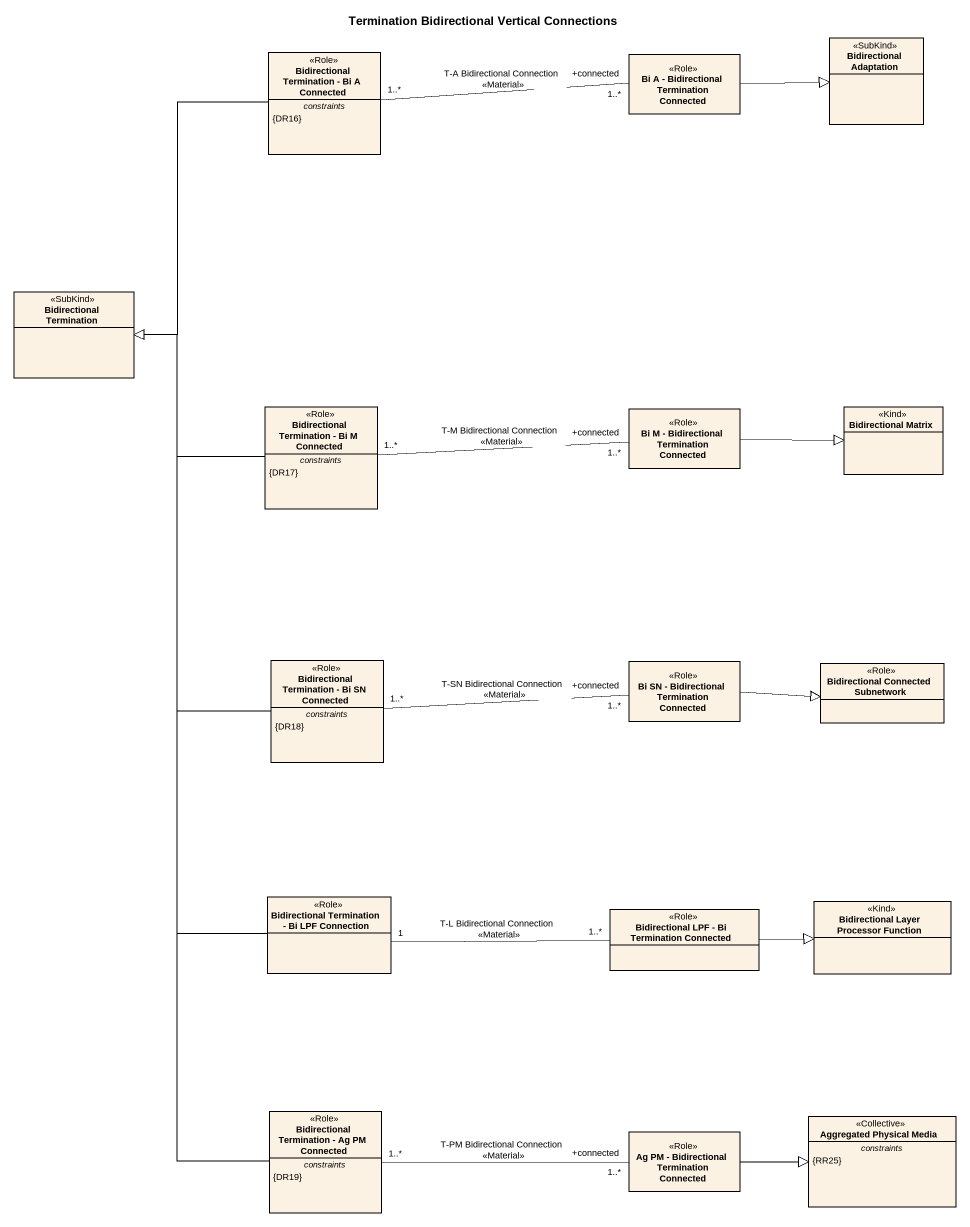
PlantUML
@startuml
title Termination Bidirectional Vertical Connections
hide circle
hide empty members
class "Bidirectional Termination - Bi A Connected" as Bidirectional_Termination <<Role>> {
  -- constraints --
  {DR16}
}
class "Bi A - Bidirectional Termination Connected" as Bi_A_Bidirectional <<Role>>
class "Bidirectional Adaptation" as Bidirectional_Adaptation <<SubKind>>
class "Bidirectional Termination" as Bidirectional_Termination_2 <<SubKind>>
class "Bidirectional Termination - Bi M Connected" as Bidirectional_Termination_3 <<Role>> {
  -- constraints --
  {DR17}
}
class "Bi M - Bidirectional Termination Connected" as Bi_M_Bidirectional <<Role>>
class "Bidirectional Matrix" as Bidirectional_Matrix <<Kind>>
class "Bidirectional Termination - Bi SN Connected" as Bidirectional_Termination_4 <<Role>> {
  -- constraints --
  {DR18}
}
class "Bi SN - Bidirectional Termination Connected" as Bi_SN_Bidirectional <<Role>>
class "Bidirectional Connected Subnetwork" as Bidirectional_Connected <<Role>>
class "Bidirectional Termination - Bi LPF Connection" as Bidirectional_Termination_5 <<Role>>
class "Bidirectional Layer Processor Function" as Bidirectional_Layer <<Kind>>
class "Bidirectional LPF - Bi Termination Connected" as Bidirectional_LPF_Bi <<Role>>
class "Bidirectional Termination - Ag PM Connected" as Bidirectional_Termination_6 <<Role>> {
  -- constraints --
  {DR19}
}
class "Ag PM - Bidirectional Termination Connected" as Ag_PM_Bidirectional <<Role>>
class "Aggregated Physical Media" as Aggregated_Physical_Media <<Collective>> {
  -- constraints --
  {RR25}
}
Bidirectional_Termination "1..*" -right- "+connected\n1..*" Bi_A_Bidirectional : T-A Bidirectional Connection\n<<Material>>
Bidirectional_Termination --|> Bidirectional_Termination_2
Bi_A_Bidirectional -right-|> Bidirectional_Adaptation
Bidirectional_Termination_3 -left-|> Bidirectional_Termination_2
Bidirectional_Termination_3 "1..*" -right- "+connected\n1..*" Bi_M_Bidirectional : T-M Bidirectional Connection\n<<Material>>
Bi_M_Bidirectional -right-|> Bidirectional_Matrix
Bidirectional_Termination_4 -up-|> Bidirectional_Termination_2
Bidirectional_Termination_4 "1..*" -right- "+connected\n1..*" Bi_SN_Bidirectional : T-SN Bidirectional Connection\n<<Material>>
Bi_SN_Bidirectional -right-|> Bidirectional_Connected
Bidirectional_Termination_5 -up-|> Bidirectional_Termination_2
Bidirectional_Termination_5 "1" -right- "1..*" Bidirectional_LPF_Bi : T-L Bidirectional Connection\n<<Material>>
Bidirectional_LPF_Bi -right-|> Bidirectional_Layer
Bidirectional_Termination_6 -up-|> Bidirectional_Termination_2
Bidirectional_Termination_6 "1..*" -right- "+connected\n1..*" Ag_PM_Bidirectional : T-PM Bidirectional Connection\n<<Material>>
Ag_PM_Bidirectional -right-|> Aggregated_Physical_Media
@enduml
